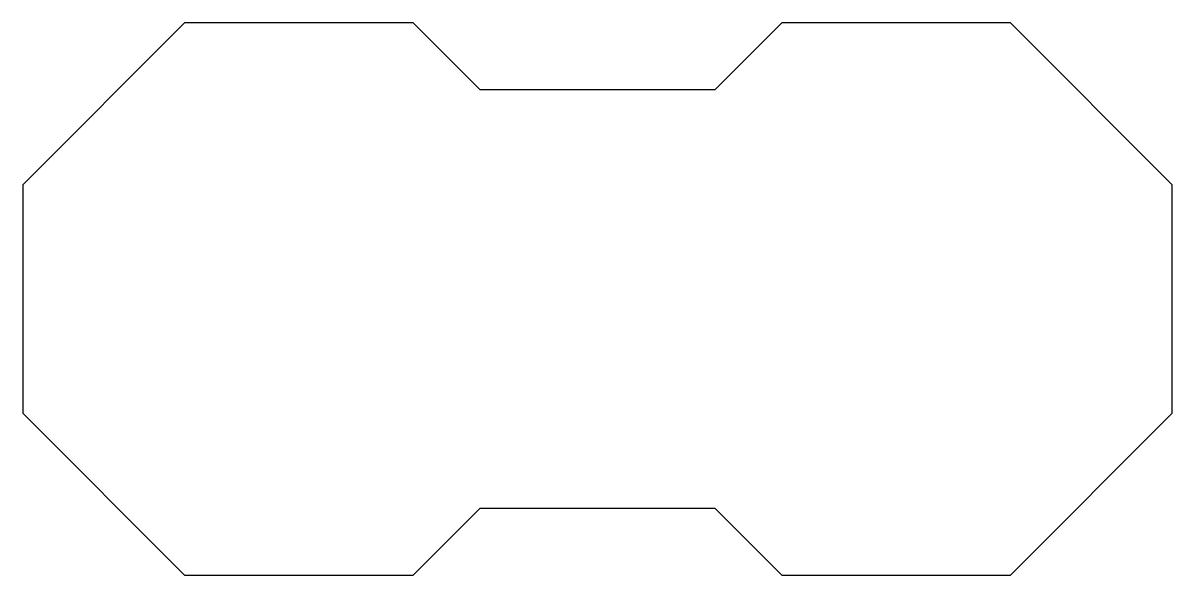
# Model space of a CAD drawing. Header units: metres. Extents: x -18.5 to 58.5, y -18.5 to 18.5.
import ezdxf

# ---------------------------------------------------------------- set-up
doc = ezdxf.new("R2010")
doc.units = ezdxf.units.M

msp = doc.modelspace()

# ---------------------------------------------------------------- linework, layer by layer
for p, q in [((-7.65366, 18.4776), (-18.4776, 7.65366)), ((7.65366, 18.4776), (-7.65366, 18.4776)), ((12.1312, 14), (7.65366, 18.4776)), ((32.3463, 18.4776), (27.8687, 14)), ((47.6537, 18.4776), (32.3463, 18.4776)), ((58.4776, 7.65366), (47.6537, 18.4776)), ((27.8687, 14), (12.1312, 14)), ((-18.4776, 7.65366), (-18.4776, -7.65366)), ((58.4776, -7.65366), (58.4776, 7.65366)), ((-18.4776, -7.65366), (-7.65366, -18.4776)), ((47.6537, -18.4776), (58.4776, -7.65366)), ((7.65366, -18.4776), (12.1312, -14)), ((12.1312, -14), (27.8687, -14)), ((27.8687, -14), (32.3463, -18.4776)), ((-7.65366, -18.4776), (7.65366, -18.4776)), ((32.3463, -18.4776), (47.6537, -18.4776))]:
    msp.add_line(p, q)

doc.saveas('drawing.dxf')
